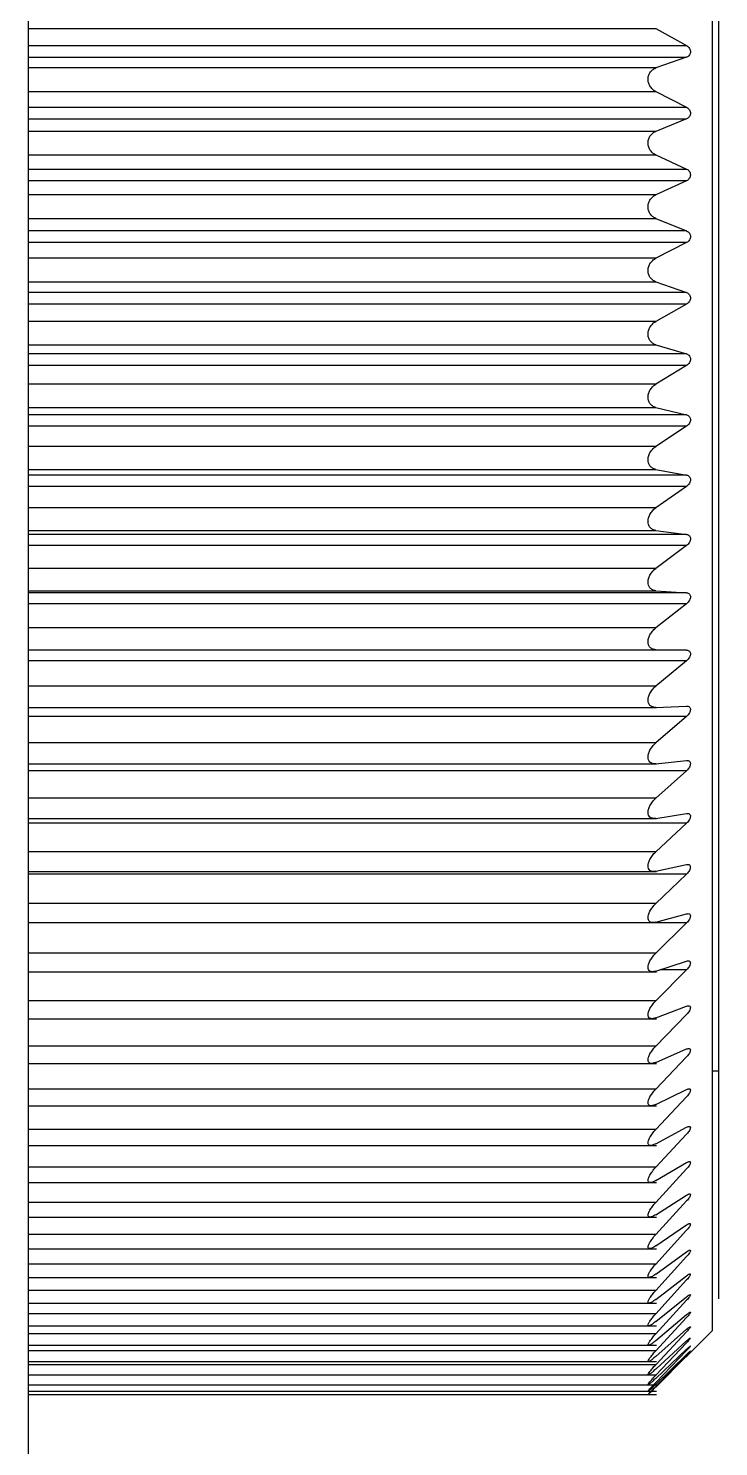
# Model space of a CAD drawing. Header units: millimetres. Extents: x 0 to 279, y 0 to 216.
# Drawn here: x 221.932 to 222.828, y 192.406 to 194.246 of the extents above; entities that cross this region are included whole.
import ezdxf

# ---------------------------------------------------------------- set-up
doc = ezdxf.new("R2010")
doc.units = ezdxf.units.MM

msp = doc.modelspace()

# ---------------------------------------------------------------- linework, layer by layer
at = {"color": 7, "linetype": 'Continuous', "lineweight": 25}
for p, q in [((221.9322, 183.2544), (221.9322, 202.0477)), ((222.8197, 195.5561), (222.8197, 194.0561)), ((222.7464, 194.2462), (222.7865, 194.2239)), ((222.7865, 194.2088), (222.7464, 194.1948)), ((222.7464, 194.1642), (222.7865, 194.1439)), ((222.7865, 194.1288), (222.7464, 194.1126)), ((222.7464, 194.0819), (222.7865, 194.0637)), ((222.7865, 194.0485), (222.7464, 194.0302)), ((222.8197, 194.0561), (222.8197, 192.5561)), ((222.7464, 193.9996), (222.7865, 193.9834)), ((222.7865, 193.9683), (222.7464, 193.9479)), ((222.7464, 193.9174), (222.7865, 193.9033)), ((222.7865, 193.8883), (222.7464, 193.8659)), ((222.7464, 193.8355), (222.7865, 193.8237)), ((222.7865, 193.8088), (222.7464, 193.7845)), ((222.7464, 193.7543), (222.7865, 193.7447)), ((222.7865, 193.7299), (222.7464, 193.7037)), ((222.7464, 193.6739), (222.7865, 193.6666)), ((222.7865, 193.6519), (222.7464, 193.624)), ((222.7464, 193.5946), (222.7865, 193.5895)), ((222.7865, 193.5751), (222.7464, 193.5454)), ((222.7464, 193.5165), (222.7865, 193.5137)), ((222.7865, 193.4996), (222.7464, 193.4682)), ((221.9322, 193.4399), (222.7464, 193.4399)), ((222.7464, 193.4399), (222.7865, 193.4394)), ((222.7865, 193.4256), (222.7464, 193.3926)), ((222.7464, 193.365), (222.7865, 193.3668)), ((221.9322, 193.3649), (222.7473, 193.3649)), ((222.7865, 193.3533), (222.7464, 193.3189)), ((222.7464, 193.2919), (222.7865, 193.296)), ((221.9322, 193.2919), (222.7473, 193.2919)), ((222.7865, 193.2829), (222.7464, 193.2471)), ((221.9322, 193.2208), (222.7473, 193.2208)), ((222.7464, 193.221), (222.7865, 193.2274)), ((222.7865, 193.2147), (222.7464, 193.1776)), ((221.9322, 193.152), (222.7473, 193.152)), ((222.7464, 193.1524), (222.7865, 193.161)), ((222.7865, 193.1488), (222.7464, 193.1105)), ((222.7464, 193.0862), (222.7865, 193.0971)), ((221.9322, 193.0857), (222.7473, 193.0857)), ((222.7865, 193.0853), (222.7464, 193.046)), ((222.7464, 193.0227), (222.7865, 193.0358)), ((221.9322, 193.0219), (222.7473, 193.0219)), ((222.7865, 193.0245), (222.7464, 192.9843)), ((221.9322, 192.961), (222.7473, 192.961)), ((222.7464, 192.962), (222.7865, 192.9773)), ((222.7865, 192.9666), (222.7464, 192.9255)), ((222.7464, 192.9044), (222.7865, 192.9218)), ((222.7865, 192.9116), (222.7464, 192.8697)), ((221.9322, 192.903), (222.7473, 192.903)), ((222.8197, 192.8936), (222.8281, 192.8936)), ((222.7464, 192.8498), (222.7865, 192.8693)), ((222.7865, 192.8598), (222.7464, 192.8173)), ((221.9322, 192.8481), (222.7473, 192.8481)), ((222.7464, 192.7986), (222.7865, 192.8202)), ((221.9322, 192.7965), (222.7473, 192.7965)), ((222.7865, 192.8112), (222.7464, 192.7682)), ((222.7464, 192.7509), (222.7865, 192.7744)), ((222.7865, 192.7661), (222.7464, 192.7227)), ((221.9322, 192.7483), (222.7473, 192.7483)), ((222.7464, 192.7067), (222.7865, 192.7321)), ((222.7865, 192.7245), (222.7464, 192.6808)), ((221.9322, 192.7036), (222.7473, 192.7036)), ((222.7464, 192.6662), (222.7865, 192.6934)), ((222.7865, 192.6866), (222.7464, 192.6427)), ((221.9322, 192.6626), (222.7473, 192.6626)), ((222.7464, 192.6295), (222.7865, 192.6585)), ((222.7865, 192.6524), (222.7464, 192.6085)), ((221.9322, 192.6254), (222.7473, 192.6254)), ((222.7464, 192.5968), (222.7865, 192.6274)), ((222.7865, 192.622), (222.7464, 192.5782)), ((222.7464, 192.568), (222.7865, 192.6003)), ((222.7865, 192.5956), (222.7464, 192.552)), ((221.9322, 192.592), (222.7473, 192.592)), ((222.7464, 192.5433), (222.7865, 192.5771)), ((221.9322, 192.5626), (222.7473, 192.5626)), ((222.7865, 192.5732), (222.7464, 192.5299)), ((222.7464, 192.5228), (222.7865, 192.558)), ((222.7853, 192.5217), (222.8197, 192.5561)), ((222.7865, 192.5548), (222.7464, 192.512)), ((222.7464, 192.5064), (222.7865, 192.5429)), ((222.7865, 192.5406), (222.7464, 192.4983)), ((221.9322, 192.5373), (222.7473, 192.5373)), ((222.7464, 192.4943), (222.7865, 192.5321)), ((222.7865, 192.5305), (222.7464, 192.4889)), ((222.7464, 192.4865), (222.7865, 192.5254)), ((222.7865, 192.5246), (222.7464, 192.4838)), ((222.7865, 192.5229), (222.7464, 192.483)), ((222.7464, 192.483), (222.7865, 192.5229)), ((221.9322, 192.516), (222.7473, 192.516)), ((221.9322, 192.499), (222.7473, 192.499)), ((221.9322, 192.4861), (222.7473, 192.4861)), ((221.9322, 192.4776), (222.7473, 192.4776)), ((221.9322, 192.4733), (222.7473, 192.4733))]:
    msp.add_line(p, q, dxfattribs=at)
at = {"color": 8, "linetype": 'Continuous', "lineweight": 25}
for p, q in [((221.9322, 194.2462), (222.7464, 194.2462)), ((221.9322, 194.2239), (222.7865, 194.2239)), ((221.9322, 194.2088), (222.7865, 194.2088)), ((222.7464, 194.1948), (221.9322, 194.1948)), ((221.9322, 194.1642), (222.7464, 194.1642)), ((221.9322, 194.1439), (222.7865, 194.1439)), ((221.9322, 194.1288), (222.7865, 194.1288)), ((222.7464, 194.1126), (221.9322, 194.1126)), ((221.9322, 194.0819), (222.7464, 194.0819)), ((221.9322, 194.0637), (222.7865, 194.0637)), ((222.7865, 194.0485), (221.9322, 194.0485)), ((222.7464, 194.0302), (221.9322, 194.0302)), ((221.9322, 193.9996), (222.7464, 193.9996)), ((222.7865, 193.9834), (221.9322, 193.9834)), ((222.7865, 193.9683), (221.9322, 193.9683)), ((222.7464, 193.9479), (221.9322, 193.9479)), ((221.9322, 193.9174), (222.7464, 193.9174)), ((222.7865, 193.9033), (221.9322, 193.9033)), ((222.7865, 193.8883), (221.9322, 193.8883)), ((222.7464, 193.8659), (221.9322, 193.8659)), ((221.9322, 193.8355), (222.7464, 193.8355)), ((222.7865, 193.8237), (221.9322, 193.8237)), ((222.7865, 193.8088), (221.9322, 193.8088)), ((222.7464, 193.7845), (221.9322, 193.7845)), ((221.9322, 193.7543), (222.7464, 193.7543)), ((222.7865, 193.7447), (221.9322, 193.7447)), ((222.7865, 193.7299), (221.9322, 193.7299)), ((222.7464, 193.7037), (221.9322, 193.7037)), ((221.9322, 193.6739), (222.7464, 193.6739)), ((222.7865, 193.6666), (221.9322, 193.6666)), ((222.7865, 193.6519), (221.9322, 193.6519)), ((222.7464, 193.624), (221.9322, 193.624)), ((221.9322, 193.5946), (222.7464, 193.5946)), ((222.7865, 193.5895), (221.9322, 193.5895)), ((222.7865, 193.5751), (221.9322, 193.5751)), ((222.7464, 193.5454), (221.9322, 193.5454)), ((221.9322, 193.5165), (222.7464, 193.5165)), ((222.7865, 193.5137), (221.9322, 193.5137)), ((222.7865, 193.4996), (221.9322, 193.4996)), ((222.7464, 193.4682), (221.9322, 193.4682)), ((222.7865, 193.4394), (221.9322, 193.4394)), ((222.7865, 193.4256), (221.9322, 193.4256)), ((222.7464, 193.3926), (221.9322, 193.3926)), ((222.7865, 193.3533), (221.9322, 193.3533)), ((222.7464, 193.3189), (221.9322, 193.3189)), ((222.7865, 193.2829), (221.9322, 193.2829)), ((222.7464, 193.2471), (221.9322, 193.2471)), ((222.7865, 193.2147), (221.9322, 193.2147)), ((222.7464, 193.1776), (221.9322, 193.1776)), ((222.7865, 193.1488), (221.9322, 193.1488)), ((222.7464, 193.1105), (221.9322, 193.1105)), ((222.7865, 193.0853), (221.9322, 193.0853)), ((222.7464, 193.046), (221.9322, 193.046)), ((222.7865, 193.0245), (222.7521, 193.0245)), ((222.7464, 192.9843), (221.9322, 192.9843)), ((222.7464, 192.9255), (221.9322, 192.9255)), ((222.7464, 192.8697), (221.9322, 192.8697)), ((222.7464, 192.8173), (221.9322, 192.8173)), ((222.7464, 192.7682), (221.9322, 192.7682)), ((222.7464, 192.7227), (221.9322, 192.7227)), ((222.7464, 192.6808), (221.9322, 192.6808)), ((222.7464, 192.6427), (221.9322, 192.6427)), ((222.7464, 192.6085), (221.9322, 192.6085)), ((222.7464, 192.5782), (221.9322, 192.5782)), ((222.7464, 192.552), (221.9322, 192.552)), ((222.7464, 192.5299), (221.9322, 192.5299)), ((222.7464, 192.512), (221.9322, 192.512)), ((222.7464, 192.4983), (221.9322, 192.4983))]:
    msp.add_line(p, q, dxfattribs=at)
at = {"color": 7, "linetype": 'Continuous', "lineweight": 25}
for points, knots in [([(222.8281, 195.5144), (222.8281, 195.4949), (222.8281, 195.465), (222.8281, 195.2831), (222.8281, 195.0949), (222.8281, 194.8613), (222.8281, 194.5217), (222.8281, 194.0561), (222.8281, 193.5904), (222.8281, 193.2509), (222.8281, 193.0173), (222.8281, 192.829), (222.8281, 192.6472), (222.8281, 192.6172), (222.8281, 192.5977)], [0, 0, 0, 0, 0.119728, 0.18418, 0.25, 0.31582, 0.380272, 0.5, 0.619728, 0.68418, 0.75, 0.81582, 0.880272, 1, 1, 1, 1]), ([(222.7865, 194.2239), (222.7872, 194.2234), (222.7886, 194.2225), (222.7902, 194.2204), (222.7912, 194.2181), (222.7915, 194.2158), (222.7912, 194.2136), (222.7902, 194.2115), (222.7886, 194.2097), (222.7872, 194.2091), (222.7865, 194.2088)], [0, 0, 0, 0, 0.149554, 0.286742, 0.39793, 0.499998, 0.60209, 0.713222, 0.850456, 1, 1, 1, 1]), ([(222.7464, 194.1642), (222.7449, 194.1652), (222.7421, 194.1669), (222.7389, 194.1711), (222.7369, 194.1756), (222.7362, 194.1803), (222.7369, 194.1849), (222.7389, 194.1891), (222.7421, 194.1928), (222.7449, 194.1941), (222.7464, 194.1948)], [0, 0, 0, 0, 0.154627, 0.287114, 0.40059, 0.499997, 0.599382, 0.712849, 0.845346, 1, 1, 1, 1]), ([(222.7865, 194.1439), (222.7872, 194.1434), (222.7886, 194.1426), (222.7902, 194.1406), (222.7912, 194.1384), (222.7915, 194.1361), (222.7912, 194.1338), (222.7902, 194.1317), (222.7886, 194.1298), (222.7872, 194.1291), (222.7865, 194.1288)], [0, 0, 0, 0, 0.149554, 0.286742, 0.39793, 0.499998, 0.60209, 0.713222, 0.850456, 1, 1, 1, 1]), ([(222.7464, 194.0819), (222.7449, 194.0828), (222.7421, 194.0844), (222.7389, 194.0884), (222.7369, 194.0929), (222.7362, 194.0975), (222.7369, 194.1022), (222.7389, 194.1065), (222.7421, 194.1104), (222.7449, 194.1118), (222.7464, 194.1126)], [0, 0, 0, 0, 0.154627, 0.287114, 0.40059, 0.499997, 0.599382, 0.712849, 0.845346, 1, 1, 1, 1]), ([(222.7865, 194.0637), (222.7871, 194.0633), (222.7884, 194.0627), (222.7899, 194.061), (222.7909, 194.0591), (222.7913, 194.0574), (222.7914, 194.0565), (222.7914, 194.0561)], [0, 0, 0, 0, 0.260699, 0.500546, 0.760161, 0.880025, 1, 1, 1, 1]), ([(222.7914, 194.0561), (222.7914, 194.0556), (222.7913, 194.0548), (222.7909, 194.053), (222.7899, 194.0512), (222.7884, 194.0495), (222.7871, 194.0488), (222.7865, 194.0485)], [0, 0, 0, 0, 0.119982, 0.239848, 0.499455, 0.739313, 1, 1, 1, 1]), ([(222.7464, 193.9996), (222.7449, 194.0004), (222.7421, 194.0018), (222.7389, 194.0056), (222.7369, 194.01), (222.7362, 194.0146), (222.7369, 194.0193), (222.7389, 194.0237), (222.7421, 194.0278), (222.7449, 194.0294), (222.7464, 194.0302)], [0, 0, 0, 0, 0.154627, 0.287114, 0.40059, 0.499997, 0.599382, 0.712849, 0.845346, 1, 1, 1, 1]), ([(222.7865, 193.9834), (222.7872, 193.983), (222.7886, 193.9823), (222.7902, 193.9805), (222.7912, 193.9784), (222.7915, 193.9761), (222.7912, 193.9738), (222.7902, 193.9716), (222.7886, 193.9695), (222.7872, 193.9687), (222.7865, 193.9683)], [0, 0, 0, 0, 0.149554, 0.286742, 0.39793, 0.499998, 0.60209, 0.713222, 0.850456, 1, 1, 1, 1]), ([(222.7464, 193.9174), (222.7449, 193.9181), (222.7421, 193.9194), (222.7389, 193.923), (222.7369, 193.9272), (222.7362, 193.9318), (222.7369, 193.9365), (222.7389, 193.9411), (222.7421, 193.9452), (222.7449, 193.947), (222.7464, 193.9479)], [0, 0, 0, 0, 0.154627, 0.287114, 0.40059, 0.499997, 0.599382, 0.712849, 0.845346, 1, 1, 1, 1]), ([(222.7865, 193.9033), (222.7872, 193.903), (222.7886, 193.9024), (222.7902, 193.9006), (222.7912, 193.8986), (222.7915, 193.8963), (222.7912, 193.894), (222.7902, 193.8918), (222.7886, 193.8897), (222.7872, 193.8888), (222.7865, 193.8883)], [0, 0, 0, 0, 0.149554, 0.286742, 0.39793, 0.499998, 0.60209, 0.713222, 0.850456, 1, 1, 1, 1]), ([(222.7464, 193.8355), (222.7449, 193.8361), (222.7421, 193.8373), (222.7389, 193.8407), (222.7369, 193.8448), (222.7362, 193.8494), (222.7369, 193.8541), (222.7389, 193.8587), (222.7421, 193.863), (222.7449, 193.8649), (222.7464, 193.8659)], [0, 0, 0, 0, 0.154627, 0.287114, 0.40059, 0.499997, 0.599382, 0.712849, 0.845346, 1, 1, 1, 1]), ([(222.7865, 193.8237), (222.7872, 193.8234), (222.7886, 193.8229), (222.7902, 193.8212), (222.7912, 193.8192), (222.7915, 193.817), (222.7912, 193.8147), (222.7902, 193.8124), (222.7886, 193.8102), (222.7872, 193.8093), (222.7865, 193.8088)], [0, 0, 0, 0, 0.149554, 0.286742, 0.39793, 0.499998, 0.60209, 0.713222, 0.850456, 1, 1, 1, 1]), ([(222.7464, 193.7543), (222.7449, 193.7548), (222.7421, 193.7558), (222.7389, 193.7591), (222.7369, 193.763), (222.7362, 193.7675), (222.7369, 193.7722), (222.7389, 193.7769), (222.7421, 193.7813), (222.7449, 193.7834), (222.7464, 193.7845)], [0, 0, 0, 0, 0.154627, 0.287114, 0.40059, 0.499997, 0.599382, 0.712849, 0.845346, 1, 1, 1, 1]), ([(222.7865, 193.7447), (222.7872, 193.7445), (222.7886, 193.744), (222.7902, 193.7424), (222.7912, 193.7405), (222.7915, 193.7383), (222.7912, 193.736), (222.7902, 193.7337), (222.7886, 193.7315), (222.7872, 193.7304), (222.7865, 193.7299)], [0, 0, 0, 0, 0.149554, 0.286742, 0.39793, 0.499998, 0.60209, 0.713222, 0.850456, 1, 1, 1, 1]), ([(222.7464, 193.6739), (222.7449, 193.6744), (222.7421, 193.6752), (222.7389, 193.6782), (222.7369, 193.682), (222.7362, 193.6864), (222.7369, 193.6911), (222.7389, 193.6958), (222.7421, 193.7004), (222.7449, 193.7026), (222.7464, 193.7037)], [0, 0, 0, 0, 0.154627, 0.287114, 0.40059, 0.499997, 0.599382, 0.712849, 0.845346, 1, 1, 1, 1]), ([(222.7865, 193.6666), (222.7872, 193.6664), (222.7886, 193.666), (222.7902, 193.6645), (222.7912, 193.6627), (222.7915, 193.6605), (222.7912, 193.6582), (222.7902, 193.6559), (222.7886, 193.6536), (222.7872, 193.6525), (222.7865, 193.6519)], [0, 0, 0, 0, 0.149554, 0.286742, 0.39793, 0.499998, 0.60209, 0.713222, 0.850456, 1, 1, 1, 1]), ([(222.7464, 193.5946), (222.7449, 193.5949), (222.7421, 193.5956), (222.7389, 193.5984), (222.7369, 193.602), (222.7362, 193.6063), (222.7369, 193.611), (222.7389, 193.6157), (222.7421, 193.6205), (222.7449, 193.6227), (222.7464, 193.624)], [0, 0, 0, 0, 0.154627, 0.287114, 0.40059, 0.499997, 0.599382, 0.712849, 0.845346, 1, 1, 1, 1]), ([(222.7865, 193.5895), (222.7872, 193.5893), (222.7886, 193.589), (222.7902, 193.5877), (222.7912, 193.5859), (222.7915, 193.5838), (222.7912, 193.5815), (222.7902, 193.5792), (222.7886, 193.5768), (222.7872, 193.5757), (222.7865, 193.5751)], [0, 0, 0, 0, 0.149554, 0.286742, 0.39793, 0.499998, 0.60209, 0.713222, 0.850456, 1, 1, 1, 1]), ([(222.7464, 193.5165), (222.7449, 193.5167), (222.7421, 193.5172), (222.7389, 193.5198), (222.7369, 193.5233), (222.7362, 193.5275), (222.7369, 193.5321), (222.7389, 193.5369), (222.7421, 193.5417), (222.7449, 193.5441), (222.7464, 193.5454)], [0, 0, 0, 0, 0.154627, 0.287114, 0.40059, 0.499997, 0.599382, 0.712849, 0.845346, 1, 1, 1, 1]), ([(222.7865, 193.5137), (222.7872, 193.5136), (222.7886, 193.5134), (222.7902, 193.5121), (222.7912, 193.5104), (222.7915, 193.5084), (222.7912, 193.5061), (222.7902, 193.5038), (222.7886, 193.5014), (222.7872, 193.5002), (222.7865, 193.4996)], [0, 0, 0, 0, 0.149554, 0.286742, 0.39793, 0.499998, 0.60209, 0.713222, 0.850456, 1, 1, 1, 1]), ([(222.7464, 193.4399), (222.7449, 193.44), (222.7421, 193.4404), (222.7389, 193.4427), (222.7369, 193.446), (222.7362, 193.4501), (222.7369, 193.4546), (222.7389, 193.4594), (222.7421, 193.4643), (222.7449, 193.4668), (222.7464, 193.4682)], [0, 0, 0, 0, 0.154627, 0.287114, 0.40059, 0.499997, 0.599382, 0.712849, 0.845346, 1, 1, 1, 1]), ([(222.7865, 193.4394), (222.7872, 193.4393), (222.7886, 193.4392), (222.7902, 193.438), (222.7912, 193.4365), (222.7915, 193.4345), (222.7912, 193.4323), (222.7902, 193.4299), (222.7886, 193.4275), (222.7872, 193.4262), (222.7865, 193.4256)], [0, 0, 0, 0, 0.149554, 0.286742, 0.39793, 0.499998, 0.60209, 0.713222, 0.850456, 1, 1, 1, 1]), ([(222.7464, 193.365), (222.7449, 193.365), (222.7421, 193.3652), (222.7389, 193.3673), (222.7369, 193.3704), (222.7362, 193.3743), (222.7369, 193.3788), (222.7389, 193.3836), (222.7421, 193.3886), (222.7449, 193.3912), (222.7464, 193.3926)], [0, 0, 0, 0, 0.154627, 0.287114, 0.40059, 0.499997, 0.599382, 0.712849, 0.845346, 1, 1, 1, 1]), ([(222.7865, 193.3668), (222.7872, 193.3667), (222.7886, 193.3667), (222.7902, 193.3657), (222.7912, 193.3642), (222.7915, 193.3623), (222.7912, 193.36), (222.7902, 193.3577), (222.7886, 193.3553), (222.7872, 193.354), (222.7865, 193.3533)], [0, 0, 0, 0, 0.148553, 0.284591, 0.397836, 0.501969, 0.603555, 0.714232, 0.851007, 1, 1, 1, 1]), ([(222.7464, 193.2919), (222.7449, 193.2919), (222.7421, 193.2919), (222.7389, 193.2938), (222.7369, 193.2967), (222.7362, 193.3005), (222.7369, 193.3049), (222.7389, 193.3097), (222.7421, 193.3147), (222.7449, 193.3174), (222.7464, 193.3189)], [0, 0, 0, 0, 0.154627, 0.287114, 0.40059, 0.499997, 0.599382, 0.712849, 0.845346, 1, 1, 1, 1]), ([(222.7865, 193.296), (222.7872, 193.2961), (222.7886, 193.2961), (222.7902, 193.2952), (222.7912, 193.2938), (222.7915, 193.2919), (222.7912, 193.2897), (222.7902, 193.2874), (222.7886, 193.285), (222.7872, 193.2836), (222.7865, 193.2829)], [0, 0, 0, 0, 0.147187, 0.281694, 0.397367, 0.503978, 0.605175, 0.715479, 0.851684, 1, 1, 1, 1]), ([(222.7464, 193.221), (222.7449, 193.2209), (222.7421, 193.2207), (222.7389, 193.2223), (222.7369, 193.225), (222.7362, 193.2287), (222.7369, 193.233), (222.7389, 193.2378), (222.7421, 193.2428), (222.7449, 193.2456), (222.7464, 193.2471)], [0, 0, 0, 0, 0.154627, 0.287114, 0.40059, 0.499997, 0.599382, 0.712849, 0.845346, 1, 1, 1, 1]), ([(222.7865, 193.2274), (222.7872, 193.2275), (222.7886, 193.2276), (222.7901, 193.2268), (222.7912, 193.2255), (222.7915, 193.2237), (222.7912, 193.2215), (222.7902, 193.2192), (222.7886, 193.2168), (222.7872, 193.2154), (222.7865, 193.2147)], [0, 0, 0, 0, 0.145712, 0.278589, 0.396525, 0.505483, 0.606583, 0.716721, 0.852355, 1, 1, 1, 1]), ([(222.7464, 193.1524), (222.7449, 193.1522), (222.7421, 193.1518), (222.7389, 193.1532), (222.7369, 193.1557), (222.7362, 193.1592), (222.7369, 193.1634), (222.7389, 193.1681), (222.7421, 193.1732), (222.7449, 193.1761), (222.7464, 193.1776)], [0, 0, 0, 0, 0.154627, 0.287114, 0.40059, 0.499997, 0.599382, 0.712849, 0.845346, 1, 1, 1, 1]), ([(222.7865, 193.161), (222.7872, 193.1611), (222.7885, 193.1613), (222.7901, 193.1607), (222.7912, 193.1595), (222.7915, 193.1577), (222.7911, 193.1556), (222.7901, 193.1533), (222.7886, 193.1509), (222.7872, 193.1495), (222.7865, 193.1488)], [0, 0, 0, 0, 0.143969, 0.275149, 0.395302, 0.506519, 0.607797, 0.717983, 0.853032, 1, 1, 1, 1]), ([(222.7464, 193.0862), (222.7449, 193.0859), (222.7421, 193.0854), (222.7389, 193.0865), (222.7369, 193.0888), (222.7362, 193.0921), (222.7369, 193.0962), (222.7389, 193.1008), (222.7421, 193.106), (222.7449, 193.1089), (222.7464, 193.1105)], [0, 0, 0, 0, 0.154627, 0.287114, 0.40059, 0.499997, 0.599382, 0.712849, 0.845346, 1, 1, 1, 1]), ([(222.7865, 193.0971), (222.7872, 193.0972), (222.7885, 193.0975), (222.7901, 193.0971), (222.791, 193.0962), (222.7914, 193.0951), (222.7914, 193.0939), (222.7911, 193.0922), (222.7901, 193.0899), (222.7886, 193.0875), (222.7872, 193.0861), (222.7865, 193.0853)], [0, 0, 0, 0, 0.141955, 0.271196, 0.393433, 0.450354, 0.507368, 0.609069, 0.719466, 0.853822, 1, 1, 1, 1]), ([(222.7464, 193.0227), (222.7449, 193.0223), (222.7421, 193.0216), (222.7389, 193.0225), (222.7369, 193.0245), (222.7362, 193.0277), (222.7369, 193.0316), (222.7389, 193.0362), (222.7421, 193.0414), (222.7449, 193.0444), (222.7464, 193.046)], [0, 0, 0, 0, 0.154627, 0.287114, 0.40059, 0.499997, 0.599382, 0.712849, 0.845346, 1, 1, 1, 1]), ([(222.7865, 193.0358), (222.7872, 193.036), (222.7885, 193.0363), (222.7901, 193.036), (222.791, 193.0352), (222.7913, 193.0342), (222.7914, 193.0331), (222.7911, 193.0314), (222.7901, 193.0292), (222.7886, 193.0267), (222.7872, 193.0253), (222.7865, 193.0245)], [0, 0, 0, 0, 0.139801, 0.267086, 0.391421, 0.449345, 0.507471, 0.609937, 0.720855, 0.854559, 1, 1, 1, 1]), ([(222.7464, 192.962), (222.7449, 192.9616), (222.7421, 192.9607), (222.7389, 192.9613), (222.7369, 192.9631), (222.7362, 192.966), (222.7369, 192.9699), (222.7389, 192.9744), (222.7421, 192.9795), (222.7449, 192.9826), (222.7464, 192.9843)], [0, 0, 0, 0, 0.154627, 0.287114, 0.40059, 0.499997, 0.599382, 0.712849, 0.845346, 1, 1, 1, 1]), ([(222.7865, 192.9773), (222.7872, 192.9775), (222.7885, 192.9779), (222.79, 192.9778), (222.791, 192.9771), (222.7913, 192.9762), (222.7914, 192.9751), (222.7911, 192.9735), (222.7901, 192.9712), (222.7886, 192.9688), (222.7872, 192.9674), (222.7865, 192.9666)], [0, 0, 0, 0, 0.137632, 0.26306, 0.389254, 0.448061, 0.507169, 0.610652, 0.722306, 0.855341, 1, 1, 1, 1]), ([(222.7464, 192.9044), (222.7449, 192.9038), (222.7421, 192.9028), (222.7389, 192.9031), (222.7369, 192.9047), (222.7362, 192.9074), (222.7369, 192.9111), (222.7389, 192.9155), (222.7421, 192.9207), (222.7449, 192.9238), (222.7464, 192.9255)], [0, 0, 0, 0, 0.154627, 0.287114, 0.40059, 0.499997, 0.599382, 0.712849, 0.845346, 1, 1, 1, 1]), ([(222.7865, 192.9218), (222.7872, 192.922), (222.7884, 192.9225), (222.79, 192.9225), (222.791, 192.9219), (222.7913, 192.9211), (222.7914, 192.92), (222.7911, 192.9185), (222.7901, 192.9163), (222.7885, 192.9139), (222.7872, 192.9124), (222.7865, 192.9116)], [0, 0, 0, 0, 0.135254, 0.258782, 0.386802, 0.44645, 0.506481, 0.611198, 0.723857, 0.856159, 1, 1, 1, 1]), ([(222.7464, 192.8498), (222.7449, 192.8492), (222.7421, 192.848), (222.7389, 192.848), (222.7369, 192.8494), (222.7362, 192.8519), (222.7369, 192.8555), (222.7389, 192.8598), (222.7421, 192.8649), (222.7449, 192.868), (222.7464, 192.8697)], [0, 0, 0, 0, 0.154627, 0.2871144, 0.4005905, 0.4999974, 0.5993817, 0.7128492, 0.8453456, 1, 1, 1, 1]), ([(222.7865, 192.8693), (222.7872, 192.8696), (222.7884, 192.8701), (222.79, 192.8703), (222.7909, 192.8699), (222.7913, 192.8691), (222.7914, 192.8681), (222.7911, 192.8666), (222.7901, 192.8644), (222.7885, 192.8621), (222.7872, 192.8606), (222.7865, 192.8598)], [0, 0, 0, 0, 0.132695, 0.254232, 0.384112, 0.444585, 0.505498, 0.611618, 0.725523, 0.857038, 1, 1, 1, 1]), ([(222.7464, 192.7986), (222.7449, 192.7979), (222.7421, 192.7966), (222.7389, 192.7963), (222.7369, 192.7974), (222.7362, 192.7998), (222.7369, 192.8031), (222.7389, 192.8073), (222.7421, 192.8124), (222.7449, 192.8156), (222.7464, 192.8173)], [0, 0, 0, 0, 0.154627, 0.287114, 0.40059, 0.499997, 0.599382, 0.712849, 0.845346, 1, 1, 1, 1]), ([(222.7865, 192.8202), (222.7871, 192.8205), (222.7884, 192.8211), (222.7899, 192.8213), (222.7909, 192.821), (222.7913, 192.8203), (222.7914, 192.8194), (222.7911, 192.818), (222.7901, 192.8158), (222.7885, 192.8135), (222.7872, 192.812), (222.7865, 192.8112)], [0, 0, 0, 0, 0.130679, 0.2509, 0.381947, 0.442941, 0.504428, 0.611992, 0.727237, 0.857945, 1, 1, 1, 1]), ([(222.7464, 192.7509), (222.7449, 192.7501), (222.7421, 192.7486), (222.7389, 192.7481), (222.7369, 192.7489), (222.7362, 192.751), (222.7369, 192.7542), (222.7389, 192.7583), (222.7421, 192.7633), (222.7449, 192.7665), (222.7464, 192.7682)], [0, 0, 0, 0, 0.154627, 0.287114, 0.40059, 0.499997, 0.599382, 0.712849, 0.845346, 1, 1, 1, 1]), ([(222.7865, 192.7744), (222.7872, 192.7747), (222.7884, 192.7754), (222.79, 192.7758), (222.7909, 192.7756), (222.7913, 192.7749), (222.7914, 192.7741), (222.7911, 192.7727), (222.7901, 192.7707), (222.7885, 192.7684), (222.7872, 192.7669), (222.7865, 192.7661)], [0, 0, 0, 0, 0.132144, 0.253891, 0.382673, 0.442718, 0.503232, 0.612306, 0.729053, 0.858912, 1, 1, 1, 1]), ([(222.7464, 192.7067), (222.7449, 192.7058), (222.7421, 192.7041), (222.7389, 192.7034), (222.7369, 192.704), (222.7362, 192.7059), (222.7369, 192.7089), (222.7389, 192.7128), (222.7421, 192.7177), (222.7449, 192.721), (222.7464, 192.7227)], [0, 0, 0, 0, 0.154627, 0.287114, 0.40059, 0.499997, 0.599382, 0.712849, 0.845346, 1, 1, 1, 1]), ([(222.7865, 192.7321), (222.7872, 192.7325), (222.7884, 192.7332), (222.79, 192.7337), (222.7909, 192.7336), (222.7913, 192.7331), (222.7914, 192.7323), (222.7911, 192.731), (222.7901, 192.729), (222.7885, 192.7268), (222.7872, 192.7253), (222.7865, 192.7245)], [0, 0, 0, 0, 0.134139, 0.257765, 0.383882, 0.44276, 0.502045, 0.612622, 0.730976, 0.859945, 1, 1, 1, 1]), ([(222.7865, 192.6934), (222.7872, 192.6939), (222.7884, 192.6947), (222.79, 192.6953), (222.791, 192.6953), (222.7913, 192.6948), (222.7915, 192.6942), (222.7911, 192.6929), (222.7901, 192.691), (222.7885, 192.6888), (222.7872, 192.6873), (222.7865, 192.6866)], [0, 0, 0, 0, 0.136243, 0.261805, 0.385346, 0.443053, 0.501082, 0.613023, 0.732911, 0.86099, 1, 1, 1, 1]), ([(222.7464, 192.6662), (222.7449, 192.6652), (222.7421, 192.6634), (222.7389, 192.6624), (222.7369, 192.6628), (222.7362, 192.6644), (222.7369, 192.6672), (222.7389, 192.671), (222.7421, 192.6758), (222.7449, 192.6791), (222.7464, 192.6808)], [0, 0, 0, 0, 0.154627, 0.2871144, 0.4005905, 0.4999974, 0.5993817, 0.7128492, 0.8453456, 1, 1, 1, 1]), ([(222.7865, 192.6585), (222.7872, 192.659), (222.7885, 192.6599), (222.79, 192.6606), (222.791, 192.6607), (222.7913, 192.6603), (222.7915, 192.6598), (222.7912, 192.6587), (222.7901, 192.6569), (222.7886, 192.6547), (222.7872, 192.6532), (222.7865, 192.6524)], [0, 0, 0, 0, 0.138255, 0.265588, 0.387359, 0.444176, 0.501193, 0.605958, 0.719075, 0.853612, 1, 1, 1, 1]), ([(222.7464, 192.6295), (222.7449, 192.6285), (222.7421, 192.6265), (222.7389, 192.6252), (222.7369, 192.6254), (222.7362, 192.6268), (222.7369, 192.6294), (222.7389, 192.633), (222.7421, 192.6377), (222.7449, 192.641), (222.7464, 192.6427)], [0, 0, 0, 0, 0.154627, 0.287114, 0.40059, 0.499997, 0.599382, 0.712849, 0.845346, 1, 1, 1, 1]), ([(222.7865, 192.6274), (222.7872, 192.628), (222.7885, 192.6289), (222.7901, 192.6298), (222.7911, 192.63), (222.7915, 192.6295), (222.7912, 192.6284), (222.7902, 192.6266), (222.7887, 192.6244), (222.7873, 192.6228), (222.7865, 192.622)], [0, 0, 0, 0, 0.143746, 0.264579, 0.372564, 0.481411, 0.591219, 0.708394, 0.847735, 1, 1, 1, 1]), ([(222.7464, 192.5968), (222.7449, 192.5956), (222.7421, 192.5936), (222.7389, 192.592), (222.7369, 192.5919), (222.7362, 192.5931), (222.7369, 192.5955), (222.7389, 192.5989), (222.7421, 192.6035), (222.7449, 192.6067), (222.7464, 192.6085)], [0, 0, 0, 0, 0.154627, 0.287114, 0.40059, 0.499997, 0.599382, 0.712849, 0.845346, 1, 1, 1, 1]), ([(222.7865, 192.6003), (222.7872, 192.6008), (222.7885, 192.6018), (222.7901, 192.6027), (222.7911, 192.6031), (222.7915, 192.6027), (222.7912, 192.6018), (222.7902, 192.6001), (222.7887, 192.598), (222.7873, 192.5964), (222.7865, 192.5956)], [0, 0, 0, 0, 0.142533, 0.273575, 0.381599, 0.481295, 0.590693, 0.70768, 0.847387, 1, 1, 1, 1]), ([(222.7464, 192.568), (222.7449, 192.5668), (222.7421, 192.5646), (222.7389, 192.5628), (222.7369, 192.5624), (222.7362, 192.5634), (222.7369, 192.5655), (222.7389, 192.5688), (222.7421, 192.5733), (222.7449, 192.5765), (222.7464, 192.5782)], [0, 0, 0, 0, 0.154627, 0.287114, 0.40059, 0.499997, 0.599382, 0.712849, 0.845346, 1, 1, 1, 1]), ([(222.7865, 192.5771), (222.7872, 192.5777), (222.7885, 192.5787), (222.7901, 192.5798), (222.7911, 192.5802), (222.7915, 192.58), (222.7912, 192.5791), (222.7902, 192.5776), (222.7887, 192.5755), (222.7873, 192.574), (222.7865, 192.5732)], [0, 0, 0, 0, 0.144026, 0.276396, 0.38437, 0.483625, 0.591993, 0.708185, 0.847677, 1, 1, 1, 1]), ([(222.7865, 192.558), (222.7872, 192.5586), (222.7886, 192.5597), (222.7901, 192.5608), (222.7911, 192.5614), (222.7915, 192.5613), (222.7912, 192.5605), (222.7902, 192.5591), (222.7887, 192.5571), (222.7872, 192.5556), (222.7865, 192.5548)], [0, 0, 0, 0, 0.145281, 0.278799, 0.387026, 0.486196, 0.593431, 0.708745, 0.847995, 1, 1, 1, 1]), ([(222.7464, 192.5433), (222.7449, 192.542), (222.7421, 192.5397), (222.7389, 192.5377), (222.7369, 192.537), (222.7362, 192.5377), (222.7369, 192.5397), (222.7389, 192.5428), (222.7421, 192.5471), (222.7449, 192.5503), (222.7464, 192.552)], [0, 0, 0, 0, 0.154627, 0.287114, 0.40059, 0.499997, 0.599382, 0.712849, 0.845346, 1, 1, 1, 1]), ([(222.7865, 192.5429), (222.7872, 192.5436), (222.7886, 192.5448), (222.7901, 192.546), (222.7911, 192.5467), (222.7915, 192.5467), (222.7912, 192.546), (222.7902, 192.5447), (222.7886, 192.5429), (222.7872, 192.5414), (222.7865, 192.5406)], [0, 0, 0, 0, 0.146419, 0.280942, 0.389659, 0.489077, 0.595079, 0.70943, 0.848378, 1, 1, 1, 1]), ([(222.7464, 192.5228), (222.7449, 192.5214), (222.7421, 192.519), (222.7389, 192.5167), (222.7369, 192.5158), (222.7362, 192.5163), (222.7369, 192.518), (222.7389, 192.5209), (222.7421, 192.5251), (222.7449, 192.5282), (222.7464, 192.5299)], [0, 0, 0, 0, 0.154627, 0.287114, 0.40059, 0.499997, 0.599382, 0.712849, 0.845346, 1, 1, 1, 1]), ([(222.7865, 192.5321), (222.7872, 192.5327), (222.7886, 192.534), (222.7901, 192.5354), (222.7911, 192.5361), (222.7915, 192.5362), (222.7912, 192.5357), (222.7902, 192.5345), (222.7886, 192.5327), (222.7872, 192.5313), (222.7865, 192.5305)], [0, 0, 0, 0, 0.147467, 0.282898, 0.392295, 0.492319, 0.597014, 0.710327, 0.848872, 1, 1, 1, 1]), ([(222.7865, 192.5254), (222.7872, 192.5261), (222.7886, 192.5274), (222.7902, 192.5289), (222.7912, 192.5297), (222.7915, 192.5299), (222.7912, 192.5295), (222.7902, 192.5284), (222.7886, 192.5268), (222.7872, 192.5253), (222.7865, 192.5246)], [0, 0, 0, 0, 0.148502, 0.284813, 0.395029, 0.495962, 0.599325, 0.711549, 0.849541, 1, 1, 1, 1]), ([(222.7865, 192.5229), (222.7872, 192.5236), (222.7886, 192.525), (222.7902, 192.5265), (222.7912, 192.5275), (222.7915, 192.5279), (222.7912, 192.5275), (222.7902, 192.5265), (222.7886, 192.525), (222.7872, 192.5236), (222.7865, 192.5229)], [0, 0, 0, 0, 0.149565, 0.286761, 0.397931, 0.5, 0.602091, 0.713242, 0.850467, 1, 1, 1, 1]), ([(222.7464, 192.5064), (222.7449, 192.505), (222.7421, 192.5025), (222.7389, 192.5), (222.7369, 192.4988), (222.7362, 192.4991), (222.7369, 192.5005), (222.7389, 192.5033), (222.7421, 192.5072), (222.7449, 192.5103), (222.7464, 192.512)], [0, 0, 0, 0, 0.154627, 0.287114, 0.40059, 0.499997, 0.599382, 0.712849, 0.845346, 1, 1, 1, 1]), ([(222.7464, 192.4943), (222.7449, 192.4929), (222.7421, 192.4903), (222.7389, 192.4875), (222.7369, 192.4861), (222.7362, 192.4861), (222.7369, 192.4873), (222.7389, 192.4898), (222.7421, 192.4936), (222.7449, 192.4967), (222.7464, 192.4983)], [0, 0, 0, 0, 0.154627, 0.287114, 0.40059, 0.499997, 0.599382, 0.712849, 0.845346, 1, 1, 1, 1]), ([(222.7464, 192.4865), (222.7449, 192.485), (222.7421, 192.4823), (222.7389, 192.4793), (222.7369, 192.4777), (222.7362, 192.4774), (222.7369, 192.4784), (222.7389, 192.4807), (222.7421, 192.4843), (222.7449, 192.4873), (222.7464, 192.4889)], [0, 0, 0, 0, 0.154627, 0.287114, 0.40059, 0.499997, 0.599382, 0.712849, 0.845346, 1, 1, 1, 1]), ([(222.7464, 192.483), (222.7449, 192.4815), (222.7421, 192.4787), (222.7389, 192.4754), (222.7369, 192.4736), (222.7362, 192.4731), (222.7369, 192.4738), (222.7389, 192.4759), (222.7421, 192.4793), (222.7449, 192.4822), (222.7464, 192.4838)], [0, 0, 0, 0, 0.154627, 0.287114, 0.40059, 0.499997, 0.599382, 0.712849, 0.845346, 1, 1, 1, 1])]:
    msp.add_open_spline(points, degree=3, knots=knots, dxfattribs=at)

doc.saveas('drawing.dxf')
